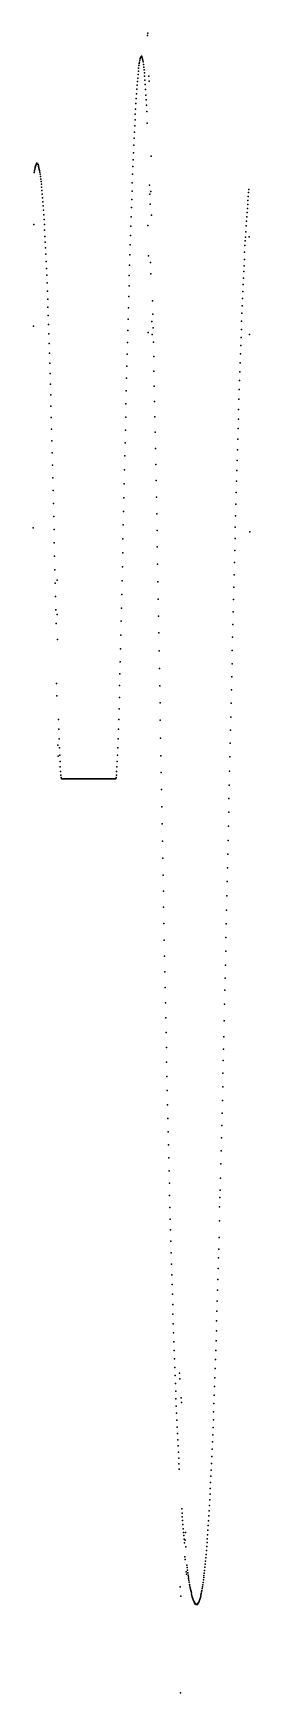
# Model space of a CAD drawing. Header units: metres. Extents: x 0 to 360, y -1518 to 1239.
import ezdxf

# ---------------------------------------------------------------- set-up
doc = ezdxf.new("R2010")
doc.units = ezdxf.units.M

msp = doc.modelspace()

# ---------------------------------------------------------------- linework, layer by layer
for p in [(189.5, 1235.1), (190, 1239), (176, 1188.4), (176.5, 1191), (177, 1194), (177.5, 1197.1), (178, 1198.8), (178.5, 1199.2), (179, 1199.7), (179.5, 1200.5), (180, 1201), (180.5, 1200.1), (181, 1197.9), (181.5, 1195.8), (182, 1194), (182.5, 1191.5), (183, 1187.1), (173, 1158.6), (173.5, 1164.2), (174, 1170.3), (174.5, 1175.9), (175, 1181.1), (175.5, 1185.4), (183.5, 1182.4), (184, 1178.1), (184.5, 1173.3), (185, 1167.7), (185.5, 1161.2), (192, 1167.7), (192.5, 1159), (171.5, 1138.3), (172, 1145.7), (172.5, 1152.6), (186, 1153.9), (186.5, 1145.2), (187, 1136.2), (169.5, 1104.2), (170, 1112.8), (170.5, 1121.9), (171, 1130.5), (187.5, 1128), (188, 1119.3), (188.5, 1108.9), (168.5, 1085.2), (169, 1095.1), (189, 1089.5), (167, 1052.8), (167.5, 1064.4), (168, 1074.8), (5, 1020.8), (5.5, 1022.5), (6, 1023), (6.5, 1022.1), (7, 1021.2), (7.5, 1021.2), (8, 1020.8), (166, 1028.6), (166.5, 1040.3), (196, 1034.6), (1.5, 1007.4), (2, 1010.4), (2.5, 1013), (3, 1015.2), (3.5, 1016.9), (4, 1018.2), (4.5, 1019.1), (8.5, 1019.5), (9, 1017.4), (9.5, 1015.2), (10, 1013), (10.5, 1010.9), (11, 1008.3), (11.5, 1004.8), (12, 1000.9), (12.5, 996.6), (13, 992.7), (165, 1004.8), (165.5, 1017.4), (13.5, 988.4), (14, 983.2), (14.5, 977.6), (15, 971.6), (15.5, 965.5), (164, 976.3), (164.5, 990.6), (193, 986.2), (193.5, 971.6), (195.5, 975.9), (357, 967.7), (357.5, 974.2), (358, 979.3), (16, 959), (16.5, 952.1), (17, 944.8), (163, 949.1), (163.5, 962.9), (194, 954.8), (355, 940.9), (355.5, 947.8), (356, 954.3), (356.5, 960.8), (1, 921), (17.5, 937), (18, 929.2), (18.5, 921), (19, 911.5), (162, 918.4), (162.5, 934), (190.5, 919.3), (196.5, 936.6), (353.5, 918.9), (354, 926.6), (354.5, 934), (19.5, 901.2), (20, 891.6), (20.5, 882.6), (161, 887.3), (161.5, 902.9), (351.5, 886), (352, 894.2), (352.5, 900.3), (353, 908.9), (358.5, 900.7), (21, 871.8), (21.5, 859.7), (160.5, 870.9), (191.5, 869.2), (194.5, 858), (350.5, 862.7), (351, 875.2), (22, 848), (22.5, 836.8), (159.5, 836.4), (160, 853.6), (195, 838.9), (349, 832), (349.5, 842.8), (350, 852.3), (23, 824.3), (23.5, 810.4), (158.5, 801.4), (159, 819.1), (348, 810), (348.5, 821.2), (24, 797), (24.5, 783.6), (158, 782.8), (198, 794.4), (198.5, 772.4), (346.5, 773.7), (347, 786.2), (347.5, 798.3), (0.5, 752.1), (25, 769.8), (25.5, 755.1), (157, 744.8), (157.5, 763.8), (197, 759.9), (199, 749.5), (345.5, 746.5), (346, 760.3), (26, 739.6), (26.5, 723.6), (156.5, 725.3), (191, 741.4), (197.5, 738.3), (199.5, 725.8), (344.5, 720.1), (345, 733.1), (359, 738.3), (27, 707.2), (27.5, 690.8), (156, 705.5), (200, 701.6), (343.5, 691.2), (344, 706.3), (28, 673.5), (155, 665.7), (155.5, 685.6), (200.5, 677.4), (342.5, 661.8), (343, 676.1), (28.5, 655.8), (29, 638.1), (154.5, 645), (201, 652.3), (342, 647.1), (29.5, 619.5), (154, 622.9), (201.5, 626.8), (341, 613.9), (341.5, 630.7), (30, 600.5), (30.5, 581), (153, 579.3), (153.5, 600.9), (202, 601.8), (340, 581.9), (340.5, 597.9), (31, 561.6), (152.5, 558.1), (202.5, 575.9), (339.5, 564.6), (31.5, 541.7), (152, 536.5), (203, 549.1), (338.5, 529.2), (339, 546.5), (32, 521), (32.5, 500.3), (151.5, 513.6), (203.5, 522.3), (338, 512.4), (33, 479.1), (151, 490.3), (204, 495.5), (337, 476.1), (337.5, 494.6), (33.5, 457.5), (150, 444.5), (150.5, 467), (204.5, 468.3), (336.5, 456.6), (0, 417.3), (34, 435.9), (34.5, 414.3), (149.5, 422.1), (205, 440.2), (335.5, 418.2), (336, 437.2), (35, 392.3), (149, 398.7), (205.5, 412.6), (335, 399.2), (359.5, 410.4), (35.5, 369.8), (148.5, 375.4), (206, 385.3), (334, 359.4), (334.5, 379.7), (36, 347.3), (148, 352.1), (206.5, 356.8), (333.5, 339.1), (36.5, 325.3), (40, 330), (147, 306.3), (147.5, 329.2), (207, 327.5), (333, 318.8), (37, 303.3), (37.5, 280.8), (146.5, 283.8), (207.5, 298.5), (332, 277.3), (332.5, 298.1), (38, 258.3), (39.5, 273), (146, 261.8), (208, 270.4), (331.5, 256.6), (40.5, 231.6), (145.5, 238.9), (208.5, 242.4), (331, 235.4), (144.5, 194.4), (145, 216), (209, 213), (330.5, 213.4), (144, 174.5), (209.5, 183.2), (329.5, 169.8), (330, 191.4), (38.5, 158.5), (143.5, 155.1), (210, 154.7), (329, 148.2), (39, 137.8), (142.5, 116.2), (143, 135.2), (210.5, 126.6), (328.5, 125.7), (42, 98.9), (142, 98.9), (211, 97.6), (328, 102.8), (41, 56.2), (42.5, 82.5), (43, 66.5), (141, 66.5), (141.5, 82.5), (211.5, 67.8), (327, 59.2), (327.5, 80.8), (41.5, 38), (43.5, 51.8), (44, 39.3), (44.5, 28.9), (139.5, 28.9), (140, 39.3), (140.5, 51.8), (212, 38.4), (326.5, 36.7), (45, 19.9), (45.5, 12.1), (46, 6), (46.5, 2.2), (47, 0.4), (48, 0), (48.5, 0), (49, 0), (50.5, 0), (51, 0), (51.5, 0), (52, 0), (52.5, 0), (53, 0), (53.5, 0), (54, 0), (54.5, 0), (55, 0), (56.5, 0), (57, 0), (58, 0), (58.5, 0), (59, 0), (60.5, 0), (62, 0), (62.5, 0), (63, 0), (64.5, 0), (65, 0), (66.5, 0), (67, 0), (67.5, 0), (69, 0), (69.5, 0), (70, 0), (70.5, 0), (72, 0), (72.5, 0), (74, 0), (74.5, 0), (75, 0), (75.5, 0), (77, 0), (77.5, 0), (79, 0), (79.5, 0), (81, 0), (81.5, 0), (82, 0), (84, 0), (84.5, 0), (85, 0), (87, 0), (87.5, 0), (88, 0), (88.5, 0), (89, 0), (89.5, 0), (90, 0), (90.5, 0), (91, 0), (93, 0), (93.5, 0), (94, 0), (94.5, 0), (96, 0), (96.5, 0), (98.5, 0), (99, 0), (99.5, 0), (101.5, 0), (102, 0), (102.5, 0), (104.5, 0), (105, 0), (105.5, 0), (106, 0), (107.5, 0), (108, 0), (108.5, 0), (109, 0), (109.5, 0), (110, 0), (112, 0), (112.5, 0), (113, 0), (114.5, 0), (115, 0), (116.5, 0), (117, 0), (118.5, 0), (119, 0), (119.5, 0), (120, 0), (121.5, 0), (122, 0), (122.5, 0), (124, 0), (124.5, 0), (125, 0), (125.5, 0), (126, 0), (126.5, 0), (127, 0), (127.5, 0), (128, 0), (128.5, 0), (129, 0), (129.5, 0), (131, 0), (131.5, 0), (132, 0), (133.5, 0), (134, 0), (134.5, 0), (135, 0), (135.5, 0), (136, 0), (136.5, 0), (137, 0.4), (137.5, 2.2), (138, 6), (138.5, 12.1), (139, 19.9), (212.5, 10.4), (326, 13), (47.5, 0), (49.5, 0), (50, 0), (55.5, 0), (56, 0), (57.5, 0), (59.5, 0), (60, 0), (61, 0), (61.5, 0), (63.5, 0), (64, 0), (65.5, 0), (66, 0), (68, 0), (68.5, 0), (71, 0), (71.5, 0), (73, 0), (73.5, 0), (76, 0), (76.5, 0), (78, 0), (78.5, 0), (80, 0), (80.5, 0), (82.5, 0), (83, 0), (83.5, 0), (85.5, 0), (86, 0), (86.5, 0), (91.5, 0), (92, 0), (92.5, 0), (95, 0), (95.5, 0), (97, 0), (97.5, 0), (98, 0), (100, 0), (100.5, 0), (101, 0), (103, 0), (103.5, 0), (104, 0), (106.5, 0), (107, 0), (110.5, 0), (111, 0), (111.5, 0), (113.5, 0), (114, 0), (115.5, 0), (116, 0), (117.5, 0), (118, 0), (120.5, 0), (121, 0), (123, 0), (123.5, 0), (130, 0), (130.5, 0), (132.5, 0), (133, 0), (213, -17.7), (325.5, -10.4), (213.5, -46.2), (325, -32.8), (214, -74.7), (324, -78.6), (324.5, -55.3), (214.5, -103.2), (323.5, -102.4), (215, -131.8), (323, -125.3), (215.5, -159.8), (322.5, -147.7), (216, -186.6), (322, -170.6), (216.5, -213), (321, -218.2), (321.5, -194.4), (217, -240.2), (320.5, -241.1), (217.5, -267.8), (320, -263.5), (218, -294.6), (319.5, -286.4), (218.5, -320.5), (319, -309.7), (219, -346.5), (318, -350.8), (318.5, -330.9), (219.5, -372), (317.5, -374.5), (220, -397), (317, -402.2), (220.5, -421.6), (316.5, -428.5), (221, -446.3), (315.5, -467.9), (316, -449.3), (221.5, -470.9), (222, -494.6), (315, -489), (222.5, -518), (314.5, -511.9), (223, -541.3), (314, -534.4), (223.5, -564.2), (313, -575.9), (313.5, -555.6), (224, -586.2), (312.5, -596.6), (224.5, -607.8), (225, -629.4), (312, -618.2), (225.5, -651), (311.5, -639.4), (226, -671.8), (310.5, -683.4), (311, -663.6), (226.5, -692.1), (227, -712.4), (309.5, -711.1), (310, -695.5), (227.5, -731.4), (309, -734.4), (228, -749.5), (228.5, -768.1), (308.5, -762), (229, -787.5), (307.5, -795.7), (308, -781.5), (229.5, -806.5), (230, -823.8), (307, -813.5), (230.5, -839.8), (306, -849.7), (306.5, -831.6), (231, -856.2), (231.5, -873.1), (305.5, -867.5), (232, -889.5), (232.5, -905.5), (304.5, -900.7), (305, -884.3), (233, -920.6), (233.5, -935.3), (303.5, -933.6), (304, -917.1), (234, -949.5), (234.5, -963.8), (302.5, -964.7), (303, -949.5), (235, -978), (235.5, -991.4), (243, -987.6), (302, -979.8), (236, -1004.4), (236.5, -1017.4), (243.5, -996.6), (301, -1009.6), (301.5, -994.9), (237, -1029.9), (237.5, -1042), (245.5, -1028.2), (246, -1035.9), (300, -1037.7), (300.5, -1023.8), (238, -1053.6), (238.5, -1065.3), (299, -1064.9), (299.5, -1051.5), (239, -1077), (239.5, -1087.8), (240, -1098.1), (297.5, -1101.6), (298, -1089.9), (298.5, -1077.8), (240.5, -1108.1), (241, -1118.4), (241.5, -1128.8), (296.5, -1125.8), (297, -1113.7), (242, -1137.9), (242.5, -1147), (295.5, -1148.3), (296, -1137.5), (294, -1178.9), (294.5, -1169), (295, -1158.6), (246.5, -1212.6), (292.5, -1207), (293, -1197.9), (293.5, -1188.4), (247, -1220), (247.5, -1226), (248, -1232.1), (248.5, -1239), (290.5, -1240.3), (291, -1232.5), (291.5, -1224.7), (292, -1216.1), (249, -1245.9), (249.5, -1251.9), (250, -1257.1), (250.5, -1263.2), (252.5, -1264.8), (253, -1252.2), (289, -1262.7), (289.5, -1255.8), (290, -1248), (251, -1269.2), (251.5, -1292.6), (253.5, -1276), (286.5, -1294.3), (287, -1288.7), (287.5, -1282.2), (288, -1275.3), (288.5, -1268.8), (252, -1297), (254, -1317.3), (254.5, -1321.1), (255, -1306.4), (255.5, -1310.3), (256, -1314.6), (256.5, -1318.9), (257, -1322.8), (284, -1319.8), (284.5, -1315), (285, -1309.8), (285.5, -1304.6), (286, -1299.5), (244, -1342.2), (257.5, -1325.8), (258, -1328.4), (258.5, -1331.4), (259, -1334.9), (259.5, -1338.3), (260, -1341.4), (260.5, -1344), (261, -1346.5), (261.5, -1348.7), (262, -1350.4), (279.5, -1350.9), (280, -1348.3), (280.5, -1345.2), (281, -1342.2), (281.5, -1339.2), (282, -1335.3), (282.5, -1331), (283, -1327.1), (283.5, -1323.6), (245, -1357.8), (262.5, -1352.6), (263, -1355.2), (263.5, -1357.3), (264, -1359.1), (264.5, -1360.8), (265, -1362.5), (265.5, -1363.8), (266, -1365.1), (266.5, -1366.4), (267, -1367.3), (267.5, -1368.1), (268, -1369.4), (268.5, -1370.7), (269, -1370.7), (269.5, -1370.3), (270, -1370.7), (270.5, -1371.6), (271, -1372), (271.5, -1372), (272, -1372), (272.5, -1371.6), (273, -1370.3), (273.5, -1369.4), (274, -1369.4), (274.5, -1369), (275, -1367.7), (275.5, -1366), (276, -1364.7), (276.5, -1363.4), (277, -1361.7), (277.5, -1359.9), (278, -1357.8), (278.5, -1355.6), (279, -1353.5), (244.5, -1518.5)]:
    msp.add_point(p)

doc.saveas('drawing.dxf')
